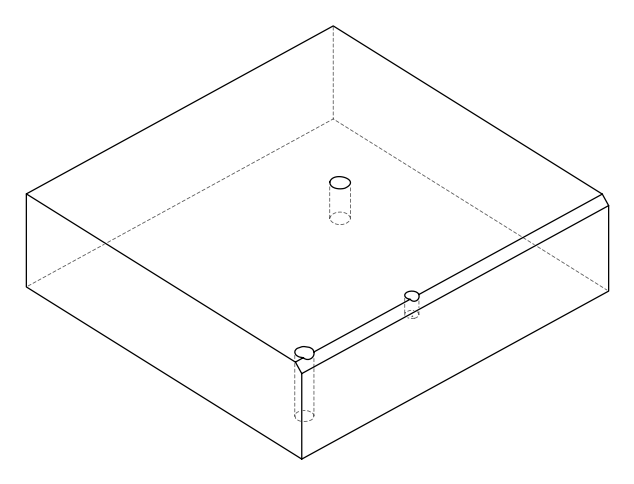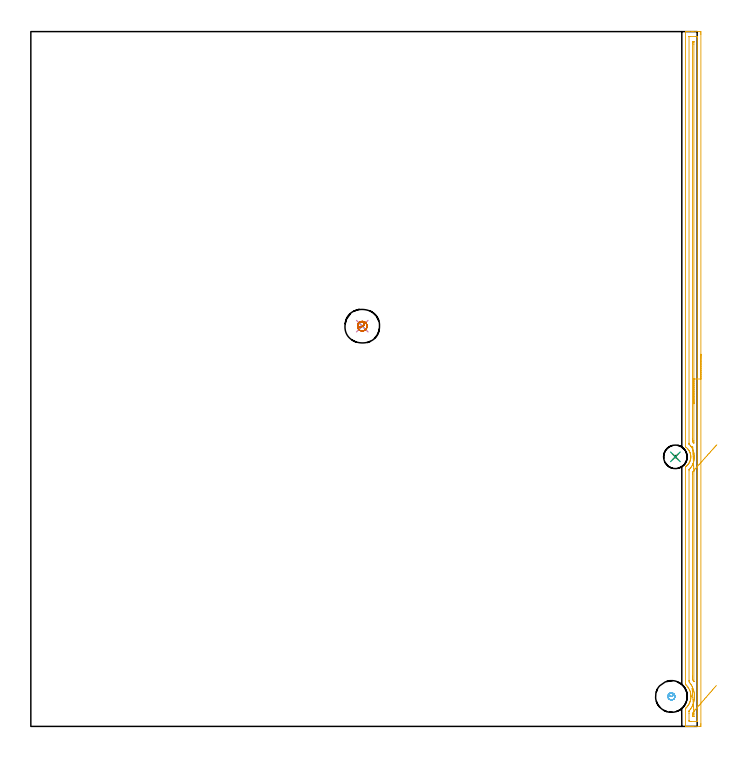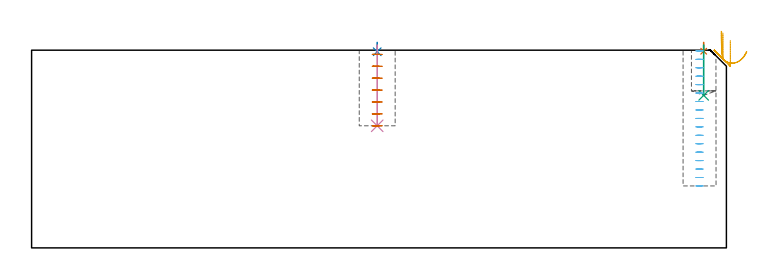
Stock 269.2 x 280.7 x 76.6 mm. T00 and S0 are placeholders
(PLAN: 7 operations, 4 tool changes, 8.8 min)
(1 SPOT_DRILL | STEP1POCKET | NXT0321_9005460120000 | 0.03 min | 1 mm3)
(2 SPOT_DRILL_1 | STEP1POCKET_2 | NXT0321_9005460120000 | 0.03 min | 2 mm3)
(3 DRILL_BLIND_HOLE_INTO_CENTER | STEP1POCKET | NXT0301_066 | 0.08 min | 1155 mm3)
(4 DRILL_BLIND_HOLE_INTO_CENTER_1 | STEP1POCKET_2 | NXT0301_128 | 0.13 min | 3184 mm3)
(5 AREA_MILL | FG_CHAMFER_SURFACE | UGT0205_001 | 7.02 min | 5388 mm3)
(6 MILL_BLIND_HOLE_FROM_SOLID_MATERIAL | STEP1POCKET_1 | NXT0201_010 | Spiral | 0.92 min | 6750 mm3)
(7 MILL_ROUGH_BLIND_HOLE_CONTOUR | STEP1POCKET_2 | NXT0201_010 | Spiral | 0.56 min | 1258 mm3)
(TOOL NXT0321_9005460120000 | NC Spot Drill, 142deg, 12mm, Carbide, Uncoated | D12 PA142 FL30 Z2)
(TOOL NXT0301_066 | Carbide Drill 9.5mm [860.1-0950-029A1-MM 2214] | D9.5 PA140 FL47 Z2)
(TOOL NXT0301_128 | Carbide Drill 12mm [861.1-1200-036A1-GP GC34] | D12 PA150 FL37.4 Z2)
(TOOL UGT0205_001 | Chamfer Mill 20 x 3 x 45 deg. | D20 FL50 Z2)
(TOOL NXT0201_010 | ENDMILL 10mm [2P460-1000-NA 1630] | D10 FL30 Z6)
(OP 1 SPOT_DRILL)
G17 G21 G94 G90
T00 M6
G54
G17 G0 G90 X260.4 Y108.9 S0 M3
G43 Z86.6 H0
G94 G81 G98 Z76.191 F250. R79.6
G80
M5
M2
(OP 2 SPOT_DRILL_1)
G17 G21 G94 G90
T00 M6
G54
G17 G0 G90 X133.9 Y161.7 S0 M3
G43 Z86.6 H0
G94 G81 G98 Z76.002 F250. R79.6
G80
M5
M2
(OP 3 DRILL_BLIND_HOLE_INTO_CENTER)
G17 G21 G94 G90
T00 M6
G54
G17 G0 G90 X260.4 Y108.9 S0 M3
G43 Z86.6 H1
G94 G81 G98 Z59.1 F250. R78.6
G80
M5
M2
(OP 4 DRILL_BLIND_HOLE_INTO_CENTER_1)
G17 G21 G94 G90
T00 M6
G54
G17 G0 G90 X133.9 Y161.7 S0 M3
G43 Z86.6 H1
G94 G81 G98 Z47.3 F250. R78.6
G80
M5
M2
(OP 5 AREA_MILL)
G17 G21 G94 G90
T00 M6
G54
G17 G0 G90 X270.7 Y150.35 S1061 M3
G43 Z86.6 H0
Z80.4
G94 G1 Y150.312 Z79.528 F250.
Y150.198 Z78.664
Y150.009 Z77.812
Y149.747 Z76.98
Y149.413 Z76.174
Y149.01 Z75.4
Y148.542 Z74.664
Y148.01 Z73.972
Y147.421 Z73.329
Y146.778 Z72.74
Y146.086 Z72.208
Y145.35 Z71.74
Y144.576 Z71.337
Y143.77 Z71.003
Y142.938 Z70.741
Y142.086 Z70.552
Y141.222 Z70.438
Y140.35 Z70.4
Y1.044
X270.699 Y0.612 Z70.401
X270.695 Y0.156 Z70.403
X270.691 Y0.01 Z70.405
X270.245 Y0. Z70.851
X267.6 Z73.494
X267.044 Z74.052
X266.718 Z74.378
X266.163 Z74.933
X265.837 Z75.258
X265.184 Z75.915
X264.837 Z76.263
X264.505 Y0.006 Z76.586
X264.502 Y0.007 Z76.588
X264.5 Y0.165 Z76.6
Y6.862
X264.498 Y7.26 Z76.582
X264.646 Y7.407 Z76.448
X264.694 Y7.455 Z76.4
X265.073 Y7.842 Z76.026
X265.224 Y8.019 Z75.876
X265.489 Y8.37 Z75.609
X265.543 Y8.45 Z75.553
X265.679 Y8.648 Z75.42
X265.738 Y8.734 Z75.361
X265.925 Y9.062 Z75.17
X265.941 Y9.094 Z75.154
X266.099 Y9.399 Z74.999
X266.112 Y9.428 Z74.987
X266.197 Y9.627 Z74.902
X266.209 Y9.66 Z74.89
X266.327 Y9.987 Z74.769
X266.358 Y10.07 Z74.739
X266.379 Y10.142 Z74.718
X266.424 Y10.296 Z74.672
X266.464 Y10.433 Z74.63
X266.49 Y10.519 Z74.605
X266.588 Y10.964 Z74.51
X266.654 Y11.411 Z74.444
X266.682 Y11.862 Z74.406
X266.685 Y11.971 Z74.409
X266.684 Y12.02 Z74.406
Y12.117 Z74.405
X266.686 Y12.252 Z74.409
X266.685 Y12.304 Z74.408
X266.677 Y12.395 Z74.412
X266.658 Y12.75 Z74.441
X266.596 Y13.196 Z74.503
X266.517 Y13.559 Z74.579
X266.5 Y13.644 Z74.598
X266.432 Y13.882 Z74.665
X266.374 Y14.088 Z74.723
X266.243 Y14.452 Z74.853
X266.189 Y14.586 Z74.91
X266.131 Y14.727 Z74.969
X266.099 Y14.801 Z74.999
X266.05 Y14.898 Z75.047
X266.009 Y14.98 Z75.089
X265.751 Y15.434 Z75.347
X265.461 Y15.873 Z75.637
X265.396 Y15.957 Z75.702
X265.224 Y16.179 Z75.875
X265.147 Y16.266 Z75.953
X264.957 Y16.479 Z76.143
X264.707 Y16.737 Z76.393
X264.679 Y16.765 Z76.42
X264.506 Y16.926 Z76.586
X264.504 Y16.933 Z76.589
X264.5 Y17.13 Z76.6
Y104.634
X264.505 Y104.921 Z76.591
X264.509 Y104.933 Z76.586
X264.718 Y105.081 Z76.381
X264.751 Y105.104 Z76.349
X264.955 Y105.273 Z76.143
X264.991 Y105.303 Z76.107
X265.073 Y105.378 Z76.024
X265.224 Y105.515 Z75.875
X265.444 Y105.749 Z75.654
X265.551 Y105.877 Z75.546
X265.651 Y105.996 Z75.446
X265.885 Y106.336 Z75.211
X265.935 Y106.42 Z75.16
X266.099 Y106.69 Z74.999
X266.195 Y106.888 Z74.902
X266.272 Y107.081 Z74.826
X266.361 Y107.313 Z74.732
X266.369 Y107.33 Z74.725
X266.424 Y107.51 Z74.674
X266.505 Y107.781 Z74.594
X266.515 Y107.834 Z74.584
X266.59 Y108.225 Z74.506
X266.602 Y108.371 Z74.489
X266.631 Y108.673 Z74.458
X266.628 Y108.782 Z74.453
X266.629 Y108.914 Z74.451
X266.634 Y109.12 Z74.462
X266.594 Y109.545 Z74.502
X266.592 Y109.565 Z74.505
X266.588 Y109.586 Z74.509
X266.556 Y109.758 Z74.543
X266.51 Y109.991 Z74.588
X266.505 Y110.014 Z74.592
X266.498 Y110.04 Z74.6
X266.423 Y110.291 Z74.67
X266.381 Y110.438 Z74.713
X266.375 Y110.458 Z74.719
X266.326 Y110.587 Z74.771
X266.248 Y110.788 Z74.849
X266.099 Y111.112 Z74.999
X266.082 Y111.145 Z75.016
X266.035 Y111.233 Z75.064
X265.976 Y111.331 Z75.123
X265.964 Y111.35 Z75.135
X265.837 Y111.529 Z75.259
X265.768 Y111.628 Z75.33
X265.64 Y111.812 Z75.459
X265.574 Y111.894 Z75.526
X265.463 Y112.032 Z75.636
X265.272 Y112.242 Z75.827
X265.224 Y112.288 Z75.876
X264.794 Y112.654 Z76.304
X264.505 Y112.874 Z76.591
X264.5 Y113.117 Z76.6
Y280.535
X264.502 Y280.693 Z76.588
X264.505 Y280.694 Z76.586
X264.836 Y280.7 Z76.263
X265.184 Z75.915
X265.837 Z75.258
X267.045 Z74.052
X267.6 Z73.494
X269.967 Z71.129
X270.245 Y280.697 Z70.851
X270.691 Y280.691 Z70.405
X270.695 Y280.544 Z70.403
X270.699 Y280.088 Z70.401
X270.7 Y279.628 Z70.4
Y140.35
X269.286 Z71.814
X269.285 Y2.092 Z71.815
X269.284 Y2.041 Z71.816
X269.282 Y2.017 Z71.818
X269.28 Y2.012 Z71.82
X269.266 Y2.01 Z71.834
X268.873 Y2.001 Z72.227
X266.718 Z74.382
X266.226 Y2.003 Z74.874
X266.015 Y2.01 Z75.085
X265.921 Y2.029 Z75.179
X265.916 Y2.317 Z75.184
X265.915 Y2.397 Z75.185
X265.914 Y5.155 Z75.186
X265.917 Y5.969 Z75.183
X265.92 Y6.172 Z75.18
X265.921 Y6.219 Z75.179
X265.947 Y6.257 Z75.153
X266.002 Y6.33 Z75.098
X266.161 Y6.533 Z74.939
X266.413 Y6.862 Z74.687
X266.541 Y7.042 Z74.559
X266.718 Y7.304 Z74.382
X266.889 Y7.582 Z74.211
X266.989 Y7.755 Z74.111
X267.202 Y8.158 Z73.898
X267.425 Y8.648 Z73.675
X267.456 Y8.721 Z73.644
X267.476 Y8.773 Z73.624
X267.6 Y9.118 Z73.5
X267.701 Y9.438 Z73.399
X267.732 Y9.541 Z73.368
X267.823 Y9.874 Z73.277
X267.884 Y10.146 Z73.216
X267.945 Y10.433 Z73.155
X268.017 Y10.904 Z73.083
X268.063 Y11.326 Z73.037
X268.092 Y11.721 Z73.008
X268.096 Y12.219 Z73.004
X268.081 Y12.625 Z73.019
X268.042 Y13.112 Z73.058
X267.97 Y13.63 Z73.13
X267.894 Y14.005 Z73.206
X267.821 Y14.333 Z73.279
X267.694 Y14.802 Z73.406
X267.664 Y14.898 Z73.436
X267.6 Y15.085 Z73.5
X267.321 Y15.791 Z73.779
X267.243 Y15.963 Z73.857
X267.039 Y16.359 Z74.061
X266.847 Y16.684 Z74.253
X266.718 Y16.889 Z74.382
X266.445 Y17.297 Z74.655
X266.235 Y17.577 Z74.865
X265.921 Y17.988 Z75.179
X265.915 Y18.39 Z75.185
Y18.47
Y103.295
X265.92 Y103.701 Z75.18
X265.921 Y103.748 Z75.179
X265.944 Y103.78 Z75.156
X266.318 Y104.188 Z74.782
X266.502 Y104.406 Z74.598
X266.718 Y104.69 Z74.382
X266.877 Y104.92 Z74.223
X266.98 Y105.081 Z74.12
X267.213 Y105.472 Z73.887
X267.451 Y105.973 Z73.649
X267.478 Y106.035 Z73.622
X267.496 Y106.079 Z73.604
X267.6 Y106.353 Z73.5
X267.724 Y106.74 Z73.376
X267.762 Y106.866 Z73.338
X267.849 Y107.187 Z73.251
X267.902 Y107.454 Z73.198
X267.96 Y107.759 Z73.14
X268.014 Y108.233 Z73.086
X268.043 Y108.652 Z73.057
X268.044 Y109.096 Z73.056
X268.015 Y109.545 Z73.085
X267.954 Y110.08 Z73.146
X267.883 Y110.438 Z73.217
X267.807 Y110.773 Z73.293
X267.672 Y111.258 Z73.428
X267.647 Y111.331 Z73.453
X267.6 Y111.456 Z73.5
X267.268 Y112.224 Z73.832
X267.072 Y112.581 Z74.028
X266.718 Y113.115 Z74.382
X266.714 Y113.121 Z74.386
X266.453 Y113.452 Z74.647
X266.261 Y113.676 Z74.839
X266.071 Y113.88 Z75.029
X265.948 Y114.01 Z75.152
X265.921 Y114.041 Z75.179
X265.919 Y114.062 Z75.181
X265.916 Y114.111 Z75.184
X265.915 Y114.213 Z75.185
X265.914 Y114.417 Z75.186
X265.915 Y278.608 Z75.185
X265.916 Y278.659 Z75.184
X265.918 Y278.683 Z75.182
X265.92 Y278.688 Z75.18
X265.934 Y278.69 Z75.166
X266.327 Y278.699 Z74.773
X268.482 Z72.618
X268.974 Y278.697 Z72.126
X269.185 Y278.69 Z71.915
X269.279 Y278.671 Z71.821
X269.284 Y278.382 Z71.816
X269.285 Y278.303 Z71.815
X269.286 Y140.35 Z71.814
X267.872 Z73.228
X267.871 Y115.52 Z73.229
X267.87 Y114.902 Z73.23
X267.869 Y114.63 Z73.231
X267.865 Y114.374 Z73.235
X267.6 Y114.699 Z73.5
X267.441 Y114.902 Z73.659
X267.335 Y115.044 Z73.765
X267.333 Y115.173 Z73.767
X267.329 Y115.795 Z73.771
Y116.07
Y275.899
X267.331 Y276.517 Z73.769
X267.334 Y276.653 Z73.766
X267.335 Y276.681 Z73.765
X267.36 Y276.69 Z73.74
X267.422 Y276.697 Z73.678
X267.6 Y276.699 Z73.5
X267.781 Y276.697 Z73.319
X267.832 Y276.694 Z73.268
X267.86 Y276.69 Z73.24
X267.865 Y276.679 Z73.235
X267.868 Y276.608 Z73.232
X267.87 Y276.517 Z73.23
X267.871 Y276.242 Z73.229
X267.872 Y275.624 Z73.228
Y140.35
Y139.478 Z73.266
Y138.614 Z73.38
Y137.762 Z73.569
Y136.93 Z73.831
Y136.124 Z74.165
Y135.35 Z74.568
Y134.614 Z75.037
Y133.922 Z75.568
Y133.279 Z76.157
Y132.69 Z76.801
Y132.158 Z77.493
Y131.69 Z78.228
Y131.287 Z79.002
Y130.953 Z79.808
Y130.691 Z80.64
Y130.502 Z81.492
Y130.388 Z82.357
Y130.35 Z83.228
G0 X267.396 Y112.94 Z83.716
G1 Y112.945 Z82.843
X267.4 Y112.873 Z81.974
X267.407 Y112.727 Z81.114
X267.418 Y112.506 Z80.27
X267.432 Y112.213 Z79.448
X267.45 Y111.849 Z78.656
X267.472 Y111.418 Z77.898
X267.496 Y110.922 Z77.18
X267.524 Y110.366 Z76.509
X267.554 Y109.753 Z75.889
X267.587 Y109.089 Z75.324
X267.622 Y108.378 Z74.82
X267.659 Y107.626 Z74.379
X267.698 Y106.838 Z74.006
X267.738 Y106.021 Z73.703
X267.78 Y105.181 Z73.473
X267.822 Y104.323 Z73.316
X267.865 Y103.456 Z73.235
X267.867 Y103.419 Z73.233
X267.87 Y103.295 Z73.23
X267.871 Y103.14 Z73.229
X267.872 Y103.02 Z73.228
X267.871 Y18.195 Z73.229
Y18.145
X267.869 Y18.101 Z73.231
X267.855 Y18.115 Z73.245
X267.815 Y18.171 Z73.285
X267.6 Y18.494 Z73.5
X267.412 Y18.783 Z73.688
X267.335 Y18.908 Z73.765
X267.333 Y19.088 Z73.767
X267.33 Y19.362 Z73.77
X267.329 Y19.637 Z73.771
X267.328 Y20.255 Z73.772
X267.329 Y101.784 Z73.771
X267.331 Y102.402 Z73.769
X267.334 Y102.671 Z73.766
X267.338 Y102.761 Z73.762
X267.68 Y103.214 Z73.42
X267.809 Y103.391 Z73.291
X267.841 Y103.429 Z73.259
X267.865 Y103.456 Z73.235
X268.363 Y104.01 Z72.783
X268.886 Y104.592 Z72.396
X269.43 Y105.197 Z72.08
X269.99 Y105.82 Z71.836
X270.562 Y106.456 Z71.665
X271.141 Y107.101 Z71.57
X271.725 Y107.749 Z71.551
X272.306 Y108.397 Z71.608
X272.883 Y109.038 Z71.74
X273.449 Y109.668 Z71.947
X274.002 Y110.283 Z72.228
X274.536 Y110.877 Z72.579
X275.047 Y111.445 Z72.998
X275.532 Y111.985 Z73.483
X275.987 Y112.491 Z74.029
X276.408 Y112.96 Z74.632
X276.793 Y113.388 Z75.287
X277.138 Y113.771 Z75.991
G0 Z86.6
X267.189 Y15.308
Z83.938
G1 X267.187 Y15.333 Z83.066
X267.191 Y15.283 Z82.195
X267.2 Y15.157 Z81.331
X267.215 Y14.957 Z80.483
X267.235 Y14.683 Z79.654
X267.26 Y14.339 Z78.853
X267.29 Y13.926 Z78.085
X267.325 Y13.448 Z77.356
X267.365 Y12.909 Z76.672
X267.409 Y12.312 Z76.037
X267.456 Y11.662 Z75.457
X267.507 Y10.964 Z74.936
X267.562 Y10.224 Z74.478
X267.619 Y9.446 Z74.086
X267.678 Y8.638 Z73.764
X267.739 Y7.804 Z73.514
X267.801 Y6.952 Z73.337
X267.865 Y6.088 Z73.235
X267.866 Y6.063 Z73.234
X267.869 Y5.969 Z73.231
X267.871 Y5.351 Z73.229
X267.872 Y5.076 Z73.228
X267.871 Y4.801 Z73.229
X267.87 Y4.183 Z73.23
X267.868 Y4.092 Z73.232
X267.865 Y4.021 Z73.235
X267.86 Y4.01 Z73.24
X267.832 Y4.006 Z73.268
X267.781 Y4.003 Z73.319
X267.6 Y4.001 Z73.5
X267.419 Y4.003 Z73.681
X267.368 Y4.006 Z73.732
X267.34 Y4.01 Z73.76
X267.335 Y4.021 Z73.765
X267.332 Y4.092 Z73.768
X267.33 Y4.183 Z73.77
Y4.456
X267.335 Y5.076 Z73.765
X267.345 Y5.334 Z73.755
X267.6 Y5.706 Z73.5
X267.778 Y5.969 Z73.322
X267.813 Y6.021 Z73.287
X267.826 Y6.041 Z73.274
X267.849 Y6.07 Z73.251
X267.865 Y6.088 Z73.235
X268.357 Y6.653 Z72.789
X268.873 Y7.245 Z72.409
X269.409 Y7.86 Z72.099
X269.96 Y8.493 Z71.861
X270.523 Y9.139 Z71.698
X271.093 Y9.793 Z71.61
X271.667 Y10.45 Z71.597
X272.238 Y11.106 Z71.661
X272.804 Y11.756 Z71.801
X273.36 Y12.393 Z72.014
X273.901 Y13.014 Z72.301
X274.424 Y13.614 Z72.659
X274.924 Y14.188 Z73.084
X275.398 Y14.732 Z73.575
X275.843 Y15.242 Z74.126
X276.254 Y15.713 Z74.734
X276.628 Y16.143 Z75.394
X276.963 Y16.528 Z76.102
G0 Z86.6
M5
M2
(OP 6 MILL_BLIND_HOLE_FROM_SOLID_MATERIAL)
G17 G21 G94 G90
T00 M6
G54
G17 G0 G90 X258.8 Y12.1 S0 M3
G43 Z86.6 H1
Z76.329
G94 G3 X259.434 Y12.866 R0.645 F250.
X258.538 Y13.475 R0.766
X257.425 Y11.838 R1.4
X258.538 Y13.475 R-1.4
X257.981 Y12.656 R0.7
X258.8 Y12.1 R0.7
G0 Z73.059
G3 X259.434 Y12.866 R0.645
X258.538 Y13.475 R0.766
X257.425 Y11.838 R1.4
X258.538 Y13.475 R-1.4
X257.981 Y12.656 R0.7
X258.8 Y12.1 R0.7
G0 Z69.788
G3 X259.434 Y12.866 R0.645
X258.538 Y13.475 R0.766
X257.425 Y11.838 R1.4
X258.538 Y13.475 R-1.4
X257.981 Y12.656 R0.7
X258.8 Y12.1 R0.7
G0 Z66.518
G3 X259.434 Y12.866 R0.645
X258.538 Y13.475 R0.766
X257.425 Y11.838 R1.4
X258.538 Y13.475 R-1.4
X257.981 Y12.656 R0.7
X258.8 Y12.1 R0.7
G0 Z63.247
G3 X259.434 Y12.866 R0.645
X258.538 Y13.475 R0.766
X257.425 Y11.838 R1.4
X258.538 Y13.475 R-1.4
X257.981 Y12.656 R0.7
X258.8 Y12.1 R0.7
G0 Z59.976
G3 X259.434 Y12.866 R0.645
X258.538 Y13.475 R0.766
X257.425 Y11.838 R1.4
X258.538 Y13.475 R-1.4
X257.981 Y12.656 R0.7
X258.8 Y12.1 R0.7
G0 Z56.706
G3 X259.434 Y12.866 R0.645
X258.538 Y13.475 R0.766
X257.425 Y11.838 R1.4
X258.538 Y13.475 R-1.4
X257.981 Y12.656 R0.7
X258.8 Y12.1 R0.7
G0 Z53.435
G3 X259.434 Y12.866 R0.645
X258.538 Y13.475 R0.766
X257.425 Y11.838 R1.4
X258.538 Y13.475 R-1.4
X257.981 Y12.656 R0.7
X258.8 Y12.1 R0.7
G0 Z50.165
G3 X259.434 Y12.866 R0.645
X258.538 Y13.475 R0.766
X257.425 Y11.838 R1.4
X258.538 Y13.475 R-1.4
X257.981 Y12.656 R0.7
X258.8 Y12.1 R0.7
G0 Z46.894
G3 X259.434 Y12.866 R0.645
X258.538 Y13.475 R0.766
X257.425 Y11.838 R1.4
X258.538 Y13.475 R-1.4
X257.981 Y12.656 R0.7
X258.8 Y12.1 R0.7
G0 Z43.624
G3 X259.434 Y12.866 R0.645
X258.538 Y13.475 R0.766
X257.425 Y11.838 R1.4
X258.538 Y13.475 R-1.4
X257.981 Y12.656 R0.7
X258.8 Y12.1 R0.7
G0 Z40.353
G3 X259.434 Y12.866 R0.645
X258.538 Y13.475 R0.766
X257.425 Y11.838 R1.4
X258.538 Y13.475 R-1.4
X257.981 Y12.656 R0.7
X258.8 Y12.1 R0.7
G0 Z37.082
G3 X259.434 Y12.866 R0.645
X258.538 Y13.475 R0.766
X257.425 Y11.838 R1.4
X258.538 Y13.475 R-1.4
X257.981 Y12.656 R0.7
X258.8 Y12.1 R0.7
G0 Z33.812
G3 X259.434 Y12.866 R0.645
X258.538 Y13.475 R0.766
X257.425 Y11.838 R1.4
X258.538 Y13.475 R-1.4
X257.981 Y12.656 R0.7
X258.8 Y12.1 R0.7
G0 Z30.541
G3 X259.434 Y12.866 R0.645
X258.538 Y13.475 R0.766
X257.425 Y11.838 R1.4
X258.538 Y13.475 R-1.4
X257.981 Y12.656 R0.7
X258.8 Y12.1 R0.7
G0 Z27.271
G3 X259.434 Y12.866 R0.645
X258.538 Y13.475 R0.766
X257.425 Y11.838 R1.4
X258.538 Y13.475 R-1.4
X257.981 Y12.656 R0.7
X258.8 Y12.1 R0.7
G0 Z24.
G3 X259.434 Y12.866 R0.645
X258.538 Y13.475 R0.766
X257.425 Y11.838 R1.4
X258.538 Y13.475 R-1.4
X257.981 Y12.656 R0.7
X258.8 Y12.1 R0.7
G0 Z86.6
M5
M2
(OP 7 MILL_ROUGH_BLIND_HOLE_CONTOUR)
G17 G21 G94 G90
T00 M6
G54
G17 G0 G90 X133.9 Y161.7 S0 M3
G43 Z86.6 H1
Z74.986
G94 G3 X134.416 Y163.134 R0.81 F250.
X132.398 Y162.943 R1.434
X132.657 Y160.198 R1.95
X132.398 Y162.943 R-1.95
X132.527 Y161.57 R0.975
X133.9 Y161.7 R0.975
G0 Z70.371
G3 X134.416 Y163.134 R0.81
X132.398 Y162.943 R1.434
X132.657 Y160.198 R1.95
X132.398 Y162.943 R-1.95
X132.527 Y161.57 R0.975
X133.9 Y161.7 R0.975
G0 Z65.757
G3 X134.416 Y163.134 R0.81
X132.398 Y162.943 R1.434
X132.657 Y160.198 R1.95
X132.398 Y162.943 R-1.95
X132.527 Y161.57 R0.975
X133.9 Y161.7 R0.975
G0 Z61.143
G3 X134.416 Y163.134 R0.81
X132.398 Y162.943 R1.434
X132.657 Y160.198 R1.95
X132.398 Y162.943 R-1.95
X132.527 Y161.57 R0.975
X133.9 Y161.7 R0.975
G0 Z56.529
G3 X134.416 Y163.134 R0.81
X132.398 Y162.943 R1.434
X132.657 Y160.198 R1.95
X132.398 Y162.943 R-1.95
X132.527 Y161.57 R0.975
X133.9 Y161.7 R0.975
G0 Z51.914
G3 X134.416 Y163.134 R0.81
X132.398 Y162.943 R1.434
X132.657 Y160.198 R1.95
X132.398 Y162.943 R-1.95
X132.527 Y161.57 R0.975
X133.9 Y161.7 R0.975
G0 Z47.3
G3 X134.416 Y163.134 R0.81
X132.398 Y162.943 R1.434
X132.657 Y160.198 R1.95
X132.398 Y162.943 R-1.95
X132.527 Y161.57 R0.975
X133.9 Y161.7 R0.975
G0 Z86.6
M5
M2
